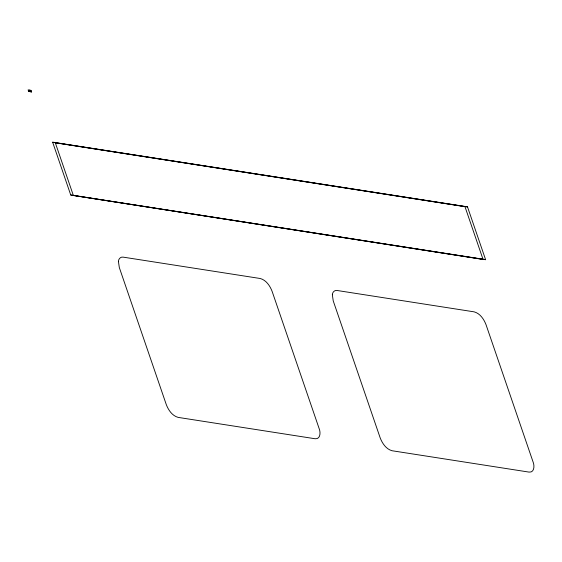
<?xml version="1.0" encoding="UTF-8"?>
<svg xmlns="http://www.w3.org/2000/svg" width="562" height="562" viewBox="0 0 562 562"><rect width="100%" height="100%" fill="white"/><g stroke="black" fill="none" stroke-linecap="round" stroke-linejoin="round"><path stroke-width="0.84" d="M28.655 91.409L31.584 91.894L28.725 91.451M30.91 90.306L28.121 89.871L28.634 91.48M28.381 90.665L31.31 91.121M52.673 142.291L467.535 206.964M55.308 142.811L464.978 206.675M70.714 194.916L485.575 259.588M73.362 195.478L483.067 259.44L464.943 206.57M31.058 90.433L31.563 91.929M55.28 142.706L73.397 195.576M29.575 90.11L30.109 91.683M118.42 261.379L119.313 267.533L166.268 404.542C168.375 410.021 172.183 415.81 178.168 417.397L315.134 438.753C320.705 439.393 320.691 431.939 319.068 428.363L272.113 291.355C269.999 285.875 266.191 280.087 260.213 278.499L123.24 257.15C120.647 256.581 118.512 258.899 118.42 261.379M332.339 294.727L333.231 300.881L380.186 437.889C382.301 443.369 386.108 449.157 392.086 450.745L529.06 472.101C534.624 472.74 534.617 465.287 532.987 461.711L486.032 324.703C483.924 319.223 480.117 313.434 474.138 311.847L337.165 290.498C334.566 289.929 332.437 292.247 332.339 294.727M467.486 206.816L52.624 142.144L70.763 195.063L485.624 259.735L467.486 206.816"/></g></svg>
